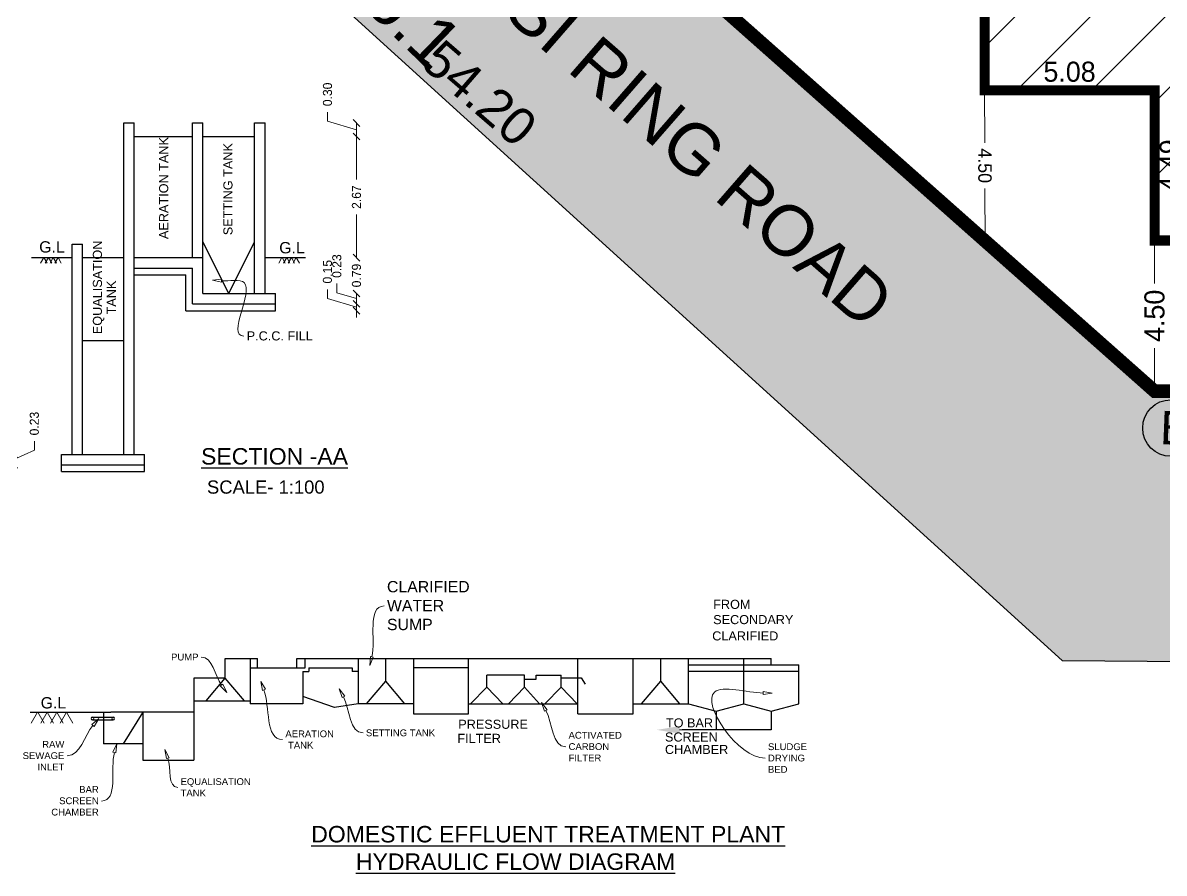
# Model space of a CAD drawing. Header units: metres. Extents: x -1560950 to -1560825, y 42726 to 42863.
# Drawn here: x -1560873.78 to -1560856.72, y 42823.63 to 42836.34 of the extents above; entities that cross this region are included whole.
import ezdxf
from ezdxf import colors
from ezdxf.entities.mleader import LeaderData, LeaderLine
from ezdxf.math import Vec2, Vec3

# ---------------------------------------------------------------- set-up
doc = ezdxf.new("R2010")
doc.units = ezdxf.units.M
doc.header["$LTSCALE"] = 750
doc.header["$MEASUREMENT"] = 0
doc.header["$PDMODE"] = 35
doc.header["$PDSIZE"] = 50
doc.layers.get('0').update_dxf_attribs({"lineweight": 5})
doc.layers.get('Defpoints').update_dxf_attribs({"lineweight": 0})
doc.layers.add('TEXT', color=2, linetype='Continuous', lineweight=20)
doc.layers.add('wall', color=7, linetype='Continuous', lineweight=30)
doc.layers.add('WALLS', color=7, linetype='Continuous')
doc.styles.get("Standard").update_dxf_attribs({"font": 'arial.ttf'})
doc.styles.add('sunahari', font='framd.ttf', dxfattribs={"height": 0.3})
doc.dimstyles.new('Civil Mt', dxfattribs={"dimtxt": 0.3, "dimasz": 0.15, "dimexe": 0, "dimexo": 0, "dimgap": 0.1, "dimtad": 0, "dimzin": 0, "dimdsep": 46, "dimtxsty": 'Standard', "dimblk": 'ARCHTICK', "dimcen": 0, "dimse1": 1, "dimse2": 1, "dimclrd": 253, "dimadec": 0, "dimazin": 3, "dimtfac": 1, "dimtofl": 0, "dimtmove": 1, "dimatfit": 3, "dimfxl": 0, "dimfrac": 2, "dimtolj": 1, "dimtzin": 0, "dimarcsym": 0})
doc.dimstyles.new('CIVIL Mt.', dxfattribs={"dimscale": 0, "dimtxt": 0.2, "dimasz": 0.15, "dimexe": 0.18, "dimexo": 0.0625, "dimgap": 0.1, "dimtad": 0, "dimzin": 0, "dimdsep": 46, "dimtxsty": 'sunahari', "dimblk": 'OBLIQUE', "dimcen": 0.09, "dimse1": 1, "dimse2": 1, "dimclrd": 253, "dimclrt": 4, "dimadec": 0, "dimazin": 0, "dimtfac": 1, "dimtofl": 0, "dimtmove": 1, "dimatfit": 3, "dimfxl": 0, "dimfrac": 2, "dimtolj": 1, "dimtzin": 0, "dimarcsym": 0})
doc.dimstyles.new('CIVIL Mt.1SITE', dxfattribs={"dimscale": 0, "dimtxt": 0.6, "dimasz": 0.15, "dimexe": 0.18, "dimexo": 0.0625, "dimgap": 0.1, "dimtad": 0, "dimzin": 0, "dimdsep": 46, "dimtxsty": 'sunahari', "dimblk": 'OBLIQUE', "dimcen": 0.09, "dimse1": 1, "dimse2": 1, "dimsd1": 1, "dimsd2": 1, "dimclrd": 253, "dimclrt": 7, "dimadec": 0, "dimazin": 0, "dimtfac": 1, "dimtofl": 0, "dimtmove": 1, "dimatfit": 3, "dimfxl": 0, "dimfrac": 2, "dimtolj": 1, "dimtzin": 0, "dimarcsym": 0})

# ---------------------------------------------------------------- blocks, each defined once
blk = doc.blocks.new('_ClosedBlank')
at = {"color": 0, "linetype": 'ByBlock', "lineweight": -2}
for p, q in [((-1, 0.1666666666666666), (0, 0)), ((-1, 0.1666666666666666), (-1, -0.1666666666666666)), ((0, 0), (-1, -0.1666666666666666))]:
    blk.add_line(p, q, dxfattribs=at)
blk = doc.blocks.new('_Oblique')
at = {"color": 0, "linetype": 'ByBlock', "lineweight": -2}
blk.add_line((-0.5, -0.5), (0.5, 0.5), dxfattribs=at)
blk = doc.blocks.new('*D215')
at = {"layer": 'Defpoints', "color": 0, "ltscale": 0.5}
for p in [(13.6327780466751, 13.97292008140908), (13.63277804644227, 13.97292008140908), (13.63277804644227, 13.74532426178307)]:
    blk.add_point(p, dxfattribs=at)
at = {"layer": 'wall', "color": 253, "lineweight": -2, "ltscale": 0.5}
for p, q in [((14.08289432768712, 14.06451210666296), (14.08289432768712, 14.26451210666296)), ((13.63277804644227, 13.85912217159608), (14.08289432768712, 14.06451210666296)), ((13.63277804644227, 13.74532426178307), (13.63277804644227, 13.97292008140908))]:
    blk.add_line(p, q, dxfattribs=at)
at = {"layer": 'wall', "color": 253, "lineweight": -2, "ltscale": 0.5, "xscale": 0.15, "yscale": 0.15, "zscale": 0.15}
for p, rotation in [((13.63277804644227, 13.97292008140908), 90), ((13.63277804644227, 13.74532426178307), 270)]:
    blk.add_blockref('_Oblique', p, dxfattribs=dict(at, rotation=rotation))
at = {"layer": 'wall', "color": 4, "ltscale": 0.5, "insert": (14.08289432768711, 14.65213115428201), "char_height": 0.2, "attachment_point": 5, "rotation": 90, "style": 'sunahari'}
blk.add_mtext('\\A1;0.23', dxfattribs=at)
blk = doc.blocks.new('*D219')
at = {"layer": 'Defpoints', "color": 0, "ltscale": 0.5}
for p in [(21.1913648361448, 17.29532426159635), (21.1913648361448, 17.29532426159635), (21.1913648361448, 17.14292008133457)]:
    blk.add_point(p, dxfattribs=at)
at = {"layer": 'wall', "color": 253, "lineweight": -2, "ltscale": 0.5}
for p, q in [((20.55059560537557, 17.41135294069623), (20.55059560537557, 17.61135294069623)), ((21.1913648361448, 17.21912217146546), (20.55059560537557, 17.41135294069623)), ((21.1913648361448, 17.29532426159635), (21.1913648361448, 17.44532426159635)), ((21.1913648361448, 17.14292008133457), (21.1913648361448, 17.29532426159635)), ((21.1913648361448, 17.14292008133457), (21.1913648361448, 16.99292008133457))]:
    blk.add_line(p, q, dxfattribs=at)
at = {"layer": 'wall', "color": 253, "lineweight": -2, "ltscale": 0.5, "xscale": 0.15, "yscale": 0.15, "zscale": 0.15}
for p, rotation in [((21.1913648361448, 17.29532426159635), 270), ((21.1913648361448, 17.14292008133457), 90)]:
    blk.add_blockref('_Oblique', p, dxfattribs=dict(at, rotation=rotation))
at = {"layer": 'wall', "color": 4, "ltscale": 0.5, "insert": (20.55059560537557, 18.00204891139221), "char_height": 0.2, "attachment_point": 5, "rotation": 90, "style": 'sunahari'}
blk.add_mtext('\\A1;0.15', dxfattribs=at)
blk = doc.blocks.new('*D220')
at = {"layer": 'Defpoints', "color": 0, "ltscale": 0.5}
for p in [(21.1913648361448, 17.52292008122281), (21.19136483591197, 17.52292008122281), (21.1913648361448, 17.29532426159635)]:
    blk.add_point(p, dxfattribs=at)
at = {"layer": 'wall', "color": 253, "lineweight": -2, "ltscale": 0.5}
for p, q in [((20.75828791283505, 17.53904524833266), (20.75828791283505, 17.73904524833266)), ((21.19136483591197, 17.40912217140958), (20.75828791283505, 17.53904524833266)), ((21.19136483591197, 17.29532426159635), (21.19136483591197, 17.52292008122281))]:
    blk.add_line(p, q, dxfattribs=at)
at = {"layer": 'wall', "color": 253, "lineweight": -2, "ltscale": 0.5, "xscale": 0.15, "yscale": 0.15, "zscale": 0.15}
for p, rotation in [((21.19136483591197, 17.52292008122281), 90), ((21.19136483591197, 17.29532426159635), 270)]:
    blk.add_blockref('_Oblique', p, dxfattribs=dict(at, rotation=rotation))
at = {"layer": 'wall', "color": 4, "ltscale": 0.5, "insert": (20.75828791283504, 18.12666429595171), "char_height": 0.2, "attachment_point": 5, "rotation": 90, "style": 'sunahari'}
blk.add_mtext('\\A1;0.23', dxfattribs=at)
blk = doc.blocks.new('*D221')
at = {"layer": 'Defpoints', "color": 0, "ltscale": 0.5}
for p in [(21.19136483591197, 18.31292008126007), (21.19136483591197, 18.31292008126007), (21.19136483591197, 17.52292008122281)]:
    blk.add_point(p, dxfattribs=at)
at = {"layer": 'wall', "color": 253, "lineweight": -2, "ltscale": 0.5}
for p, q in [((21.19136483591197, 18.31292008126007), (21.19136483591197, 18.46292008126006)), ((21.19136483591197, 17.52292008122281), (21.19136483591197, 17.37292008122281))]:
    blk.add_line(p, q, dxfattribs=at)
at = {"layer": 'wall', "color": 253, "lineweight": -2, "ltscale": 0.5, "xscale": 0.15, "yscale": 0.15, "zscale": 0.15}
for p, rotation in [((21.19136483591197, 18.31292008126007), 270), ((21.19136483591197, 17.52292008122281), 90)]:
    blk.add_blockref('_Oblique', p, dxfattribs=dict(at, rotation=rotation))
at = {"layer": 'wall', "color": 4, "ltscale": 0.5, "insert": (21.19136483591196, 17.91792008124144), "char_height": 0.2, "attachment_point": 5, "rotation": 90, "style": 'sunahari'}
blk.add_mtext('\\A1;0.79', dxfattribs=at)
blk = doc.blocks.new('*D222')
at = {"layer": 'Defpoints', "color": 0, "ltscale": 0.5}
for p in [(21.1913648361448, 20.98292008118556), (21.1913648361448, 20.98292008118556), (21.19136483591197, 18.31292008126007)]:
    blk.add_point(p, dxfattribs=at)
at = {"layer": 'wall', "color": 253, "lineweight": -2, "ltscale": 0.5}
for p, q in [((21.1913648361448, 20.98292008118556), (21.1913648361448, 20.03385414715688)), ((21.1913648361448, 18.31292008126007), (21.1913648361448, 19.26198601528875))]:
    blk.add_line(p, q, dxfattribs=at)
at = {"layer": 'wall', "color": 253, "lineweight": -2, "ltscale": 0.5, "xscale": 0.15, "yscale": 0.15, "zscale": 0.15}
for p, rotation in [((21.1913648361448, 20.98292008118556), 90), ((21.1913648361448, 18.31292008126007), 270)]:
    blk.add_blockref('_Oblique', p, dxfattribs=dict(at, rotation=rotation))
at = {"layer": 'wall', "color": 4, "ltscale": 0.5, "insert": (21.1913648361448, 19.64792008122282), "char_height": 0.2, "attachment_point": 5, "rotation": 90, "style": 'sunahari'}
blk.add_mtext('\\A1;2.67', dxfattribs=at)
blk = doc.blocks.new('*D223')
at = {"layer": 'Defpoints', "color": 0, "ltscale": 0.5}
for p in [(21.1913648361448, 21.2829200809993), (21.1913648361448, 21.2829200809993), (21.19136483591197, 20.98292008141839)]:
    blk.add_point(p, dxfattribs=at)
at = {"layer": 'wall', "color": 253, "lineweight": -2, "ltscale": 0.5}
for p, q in [((20.55213406691403, 21.32468931197808), (20.55213406691403, 21.52468931197808)), ((21.1913648361448, 21.13292008120884), (20.55213406691403, 21.32468931197808)), ((21.1913648361448, 20.98292008141839), (21.1913648361448, 21.2829200809993))]:
    blk.add_line(p, q, dxfattribs=at)
at = {"layer": 'wall', "color": 253, "lineweight": -2, "ltscale": 0.5, "xscale": 0.15, "yscale": 0.15, "zscale": 0.15}
for p, rotation in [((21.1913648361448, 21.2829200809993), 90), ((21.1913648361448, 20.98292008141839), 270)]:
    blk.add_blockref('_Oblique', p, dxfattribs=dict(at, rotation=rotation))
at = {"layer": 'wall', "color": 4, "ltscale": 0.5, "insert": (20.55213406691403, 21.91399334128211), "char_height": 0.2, "attachment_point": 5, "rotation": 90, "style": 'sunahari'}
blk.add_mtext('\\A1;0.30', dxfattribs=at)
blk = doc.blocks.new('*D885')
at = {"layer": 'Defpoints', "color": 0, "ltscale": 0.25}
for p in [(263.0184415810521, -204.4030265729841), (285.4184415810522, -204.4030265729841), (263.0184415810521, -205.6525956001014)]:
    blk.add_point(p, dxfattribs=at)
at = {"layer": 'wall', "color": 7, "ltscale": 0.25, "insert": (274.2184415810521, -205.6525956001014), "char_height": 1.5, "attachment_point": 5}
blk.add_mtext('\\A1;22.40', dxfattribs=at)
blk = doc.blocks.new('_ArchTick')
at = {"color": 0, "linetype": 'ByBlock', "const_width": 0.15}
blk.add_lwpolyline([(-0.5, -0.5), (0.5, 0.5)], dxfattribs=at)
blk = doc.blocks.new('*D886')
at = {"layer": 'Defpoints', "color": 0, "ltscale": 0.25}
for p in [(222.4475721347521, -168.4635698106539), (221.4923884430891, -169.5418452311192), (263.018441581052, -204.4030265729841)]:
    blk.add_point(p, dxfattribs=at)
at = {"layer": 'wall', "color": 7, "ltscale": 0.25, "insert": (241.7778231662391, -187.5115736122843), "char_height": 1.5, "attachment_point": 5, "rotation": 318.4640682756408}
blk.add_mtext('\\A1;54.20', dxfattribs=at)
blk = doc.blocks.new('*D875')
at = {"layer": 'Defpoints', "color": 0, "ltscale": 0.25}
for p in [(257.9385397418093, -195.4162485322675), (257.9534655763163, -199.9162485322674), (257.9534655763163, -199.9162485322674)]:
    blk.add_point(p, dxfattribs=at)
at = {"layer": 'wall', "color": 253, "lineweight": -2, "ltscale": 0.25}
for p, q in [((257.9385397418093, -195.4162485322675), (257.9437489129733, -196.9867650904413)), ((257.9534655763163, -199.9162485322674), (257.9482564051524, -198.3457319740937))]:
    blk.add_line(p, q, dxfattribs=at)
at = {"layer": 'wall', "color": 253, "lineweight": -2, "ltscale": 0.25, "xscale": 0.15, "yscale": 0.15, "zscale": 0.15}
for p, rotation in [((257.9385397418093, -195.4162485322675), 90.19004093041514), ((257.9534655763163, -199.9162485322674), 270.1900409304151)]:
    blk.add_blockref('_Oblique', p, dxfattribs=dict(at, rotation=rotation))
at = {"layer": 'wall', "color": 1, "ltscale": 0.25, "insert": (257.9460026590628, -197.6662485322675), "char_height": 0.4, "attachment_point": 5, "rotation": 270.19004093041514, "style": 'sunahari'}
blk.add_mtext('\\A1;4.50', dxfattribs=at)
blk = doc.blocks.new('*D895')
at = {"layer": 'Defpoints', "color": 0, "ltscale": 0.25}
for p in [(257.9385397418093, -173.5139640046556), (257.9385397418093, -195.4162485322675), (258.3667404027219, -195.4162485322675)]:
    blk.add_point(p, dxfattribs=at)
at = {"layer": 'wall', "color": 7, "ltscale": 0.25, "insert": (258.5600126441932, -184.4783398278518), "char_height": 0.6, "attachment_point": 5, "rotation": 90, "style": 'sunahari'}
blk.add_mtext('\\A1;21.90', dxfattribs=at)
blk = doc.blocks.new('*D896')
at = {"layer": 'Defpoints', "color": 0, "ltscale": 0.25}
for p in [(257.9385397418093, -194.8637018501413), (257.9385397418093, -195.4162485322674), (263.0184415810521, -195.4162485322674)]:
    blk.add_point(p, dxfattribs=at)
at = {"layer": 'wall', "color": 7, "ltscale": 0.25, "insert": (260.4784906614307, -194.8637018501413), "char_height": 0.6, "attachment_point": 5, "style": 'sunahari'}
blk.add_mtext('\\A1;5.08', dxfattribs=at)
blk = doc.blocks.new('*D897')
at = {"layer": 'Defpoints', "color": 0, "ltscale": 0.25}
for p in [(263.0184415810521, -195.4162485322674), (263.4746035323078, -195.4162485322674), (263.0184415810521, -199.9030265729841)]:
    blk.add_point(p, dxfattribs=at)
at = {"layer": 'wall', "color": 7, "ltscale": 0.25, "insert": (263.4746035323079, -197.6596375526257), "char_height": 0.6, "attachment_point": 5, "rotation": 90, "style": 'sunahari'}
blk.add_mtext('\\A1;4.49', dxfattribs=at)
blk = doc.blocks.new('*D898')
at = {"layer": 'Defpoints', "color": 0, "ltscale": 0.25}
for p in [(279.4658443493284, -199.247177060884), (263.0184415810521, -199.9030265729841), (279.4658443493284, -199.9030265729841)]:
    blk.add_point(p, dxfattribs=at)
at = {"layer": 'wall', "color": 7, "ltscale": 0.25, "insert": (271.2421429651903, -199.247177060884), "char_height": 0.6, "attachment_point": 5, "style": 'sunahari'}
blk.add_mtext('\\A1;16.45', dxfattribs=at)
blk = doc.blocks.new('*D901')
at = {"layer": 'Defpoints', "color": 0, "ltscale": 0.25}
for p in [(263.0184415810521, -199.9030265729841), (263.0184415810521, -204.4030265729841), (263.0184415810521, -204.4030265729841)]:
    blk.add_point(p, dxfattribs=at)
at = {"layer": 'wall', "color": 253, "lineweight": -2, "ltscale": 0.25}
for p, q in [((263.0184415810521, -199.9030265729841), (263.0184415810521, -201.1837958037534)), ((263.0184415810521, -204.4030265729841), (263.0184415810521, -203.1222573422149))]:
    blk.add_line(p, q, dxfattribs=at)
at = {"layer": 'wall', "color": 253, "lineweight": -2, "ltscale": 0.25, "xscale": 0.15, "yscale": 0.15, "zscale": 0.15}
for p, rotation in [((263.0184415810521, -199.9030265729841), 90), ((263.0184415810521, -204.4030265729841), 270)]:
    blk.add_blockref('_Oblique', p, dxfattribs=dict(at, rotation=rotation))
at = {"layer": 'wall', "color": 1, "ltscale": 0.25, "insert": (263.0184415810522, -202.1530265729841), "char_height": 0.6, "attachment_point": 5, "rotation": 90, "style": 'sunahari'}
blk.add_mtext('\\A1;4.50', dxfattribs=at)
blk = doc.blocks.new('A$C370409E0')
for p, q in [((14.28913982935833, 18.31292008126007), (14.21915933980258, 18.19171031780393)), ((14.29276572937729, 18.31292008126007), (14.36274621893304, 18.19171031780393)), ((14.39491299843999, 18.31292008126007), (14.32493250888424, 18.19171031780393)), ((14.39491299843999, 18.31292008126007), (14.46489348753007, 18.19171031780393)), ((14.50068616752165, 18.31292008126007), (14.4307056779659, 18.19171031780393)), ((14.50068616752165, 18.31292008126007), (14.57066665661173, 18.19171031780393)), ((14.6064593366033, 18.31292008126007), (14.53647884704756, 18.19171031780393)), ((14.6064593366033, 18.31292008126007), (14.67643982615905, 18.19171031780393)), ((19.54546731921496, 18.31292008126007), (19.47548682965922, 18.19171031780393)), ((19.54909321969958, 18.31292008126007), (19.61907370878967, 18.19171031780393)), ((19.65124048829662, 18.31292008126007), (19.58125999874087, 18.19171031780393)), ((19.65124048829662, 18.31292008126007), (19.72122097785237, 18.19171031780393)), ((19.75701365737828, 18.31292008126007), (19.68703316782253, 18.19171031780393)), ((19.75701365737828, 18.31292008126007), (19.82699414693403, 18.19171031780393)), ((19.86278682645994, 18.31292008126007), (19.79280633690419, 18.19171031780393)), ((19.86278682645994, 18.31292008126007), (19.93276731601568, 18.19171031780393)), ((14.15572680094919, 8.283929626133762), (14.0157658218377, 8.04151009922149)), ((14.16297860145277, 8.283929626133762), (14.30293958056427, 8.04151009922149)), ((14.36727313911251, 8.283929626133762), (14.22731216000102, 8.04151009922149)), ((14.36727313911251, 8.283929626133762), (14.507234118224, 8.04151009922149)), ((14.57881947727583, 8.283929626133762), (14.43885849816433, 8.04151009922149)), ((14.57881947727583, 8.283929626133762), (14.71878045638732, 8.04151009922149)), ((14.79036581543914, 8.283929626133762), (14.65040483632765, 8.04151009922149)), ((14.79036581543914, 8.283929626133762), (14.93032679455064, 8.04151009922149))]:
    blk.add_line(p, q)
at = {"layer": 'WALLS', "ltscale": 0.05}
for p, q in [((16.05387095992105, 13.97292008140908), (16.05387095992105, 21.2829200809993)), ((16.05387095992105, 21.2829200809993), (16.28387095990243, 21.2829200809993)), ((16.28387095990243, 13.97292008140908), (16.28387095990243, 21.2829200809993)), ((17.57387095993968, 18.31292008126007), (17.57387095993968, 21.2829200809993)), ((17.57387095993968, 21.2829200809993), (17.80387095992105, 21.2829200809993)), ((17.80387095992105, 17.52292008122281), (17.80387095992105, 21.2829200809993)), ((18.94387095958578, 17.52292008122281), (18.94387095958578, 21.2829200809993)), ((18.94387095958578, 21.2829200809993), (19.17387095956715, 21.2829200809993)), ((19.17387095956715, 17.52292008122281), (19.17387095956715, 21.2829200809993)), ((16.28387095990243, 20.98292008118556), (17.57387095993968, 20.98292008118556)), ((17.80387095992105, 20.98292008118556), (18.94387095958578, 20.98292008118556)), ((18.37387095975342, 17.52292008122281), (17.80387095992105, 18.66360794829057)), ((18.37387095975342, 17.52292008122281), (18.94387095958578, 18.66360794829057)), ((14.91387095979067, 13.97292008140908), (14.91387095979067, 18.6129200810738)), ((14.91387095979067, 18.6129200810738), (15.14387095977204, 18.6129200810738)), ((15.14387095977204, 13.97292008140908), (15.14387095977204, 18.6129200810738)), ((14.02336100560265, 18.31292008126007), (14.91387095979067, 18.31292008126007)), ((15.14387095977204, 18.31292008126007), (16.05387095992105, 18.31292008126007)), ((16.28387095990243, 18.31292008126007), (17.80387095992105, 18.31292008126007)), ((19.17387095956715, 18.31292008126007), (20.06438091375517, 18.31292008126007)), ((16.28387095990243, 18.08292008127869), (17.57387095993968, 18.08292008127869)), ((16.28387095990243, 17.93292008137182), (17.42387095956715, 17.93292008137182)), ((17.42387095956715, 17.14292008133457), (17.42387095956715, 17.93292008137182)), ((17.57387095993968, 17.29292008124144), (17.57387095993968, 18.08292008127869)), ((17.80387095992105, 17.52292008122281), (19.17387095956715, 17.52292008122281)), ((19.17387095956715, 17.52292008122281), (19.40387095954853, 17.52292008122281)), ((19.40387095954853, 17.14292008133457), (19.40387095954853, 17.52292008122281)), ((17.42387095956715, 17.14292008133457), (19.40387095954853, 17.14292008133457)), ((17.57387095993968, 17.29292008124144), (19.40387095954853, 17.29292008124144)), ((15.14387095977204, 16.48292008118556), (16.05387095992105, 16.48292008118556)), ((14.68387095980929, 13.97292008140908), (16.5138709598838, 13.97292008140908)), ((14.68387095980929, 13.59292008105517), (14.68387095980929, 13.97292008140908)), ((16.5138709598838, 13.59292008105517), (16.5138709598838, 13.97292008140908)), ((14.68387095980929, 13.7429200814277), (16.5138709598838, 13.7429200814277)), ((14.68387095980929, 13.59292008105517), (16.5138709598838, 13.59292008105517)), ((18.295342504789, 9.467595737569503), (19.00497940722562, 9.467595737569503)), ((18.295342504789, 9.037099335484676), (18.295342504789, 9.467595737569503)), ((18.84147070096515, 9.467595737569503), (18.84147070096515, 8.467823831506543)), ((19.00497940722562, 9.26640404216247), (19.00497940722562, 9.467595737569503)), ((19.87405548691458, 9.467595737569503), (30.3455434388452, 9.467595737569503)), ((19.87405548691458, 9.26640404216247), (19.87405548691458, 9.467595737569503)), ((20.06147070070438, 9.26640404216247), (20.06147070070438, 9.467595737569503)), ((21.22638662419922, 9.467595737569503), (21.22638662419922, 8.46912836856442)), ((21.8363866245345, 8.968362053066961), (21.8363866245345, 9.467595737569503)), ((22.44638662440411, 9.467595737569503), (22.44638662440411, 8.247595737364612)), ((23.66638662414334, 8.247595737364612), (23.66638662414334, 9.467595737569503)), ((26.07554343882657, 8.247595737364612), (26.07554343882657, 9.467595737569503)), ((27.2955434385658, 8.247595737364612), (27.2955434385658, 9.467595737569503)), ((27.90554343843542, 8.968362053066961), (27.90554343843542, 9.467595737569503)), ((28.51554343877069, 8.46912836856442), (28.51554343877069, 9.467595737569503)), ((28.51554343877069, 9.329860903930387), (30.95554343871481, 9.329860903930387)), ((29.73554343850992, 8.46912836856442), (29.73554343850992, 9.467595737569503)), ((30.3455434388452, 9.329860903930387), (30.3455434388452, 9.467595737569503)), ((30.95554343871481, 8.46912836856442), (30.95554343871481, 9.329860903930387)), ((18.84147070096515, 9.26640404216247), (20.06147070070438, 9.26640404216247)), ((20.00638662445999, 9.186457641564775), (20.00638662445999, 8.46912836856442)), ((20.00638662445999, 9.186457641564775), (20.13785471701703, 9.186457641564775)), ((20.13785471701703, 9.26640404216247), (20.13785471701703, 9.186457641564775)), ((20.13785471701703, 9.26640404216247), (21.09491853164218, 9.26640404216247)), ((21.09491853164218, 9.26640404216247), (21.09491853164218, 9.186457641564775)), ((21.22638662419922, 9.186457641564775), (21.09491853164218, 9.186457641564775)), ((22.44638662440411, 9.271321603704713), (23.66638662414334, 9.271321603704713)), ((24.06562889953784, 8.835977896724366), (24.06562889953784, 9.104504137907647)), ((24.89985564658127, 9.104504137907647), (24.06562889953784, 9.104504137907647)), ((24.89985564658127, 8.835977896724366), (24.89985564658127, 9.104504137907647)), ((25.15865388260863, 9.104504137907647), (25.70758041534282, 9.104504137907647)), ((25.15865388260863, 9.016365660496524), (25.15865388260863, 9.104504137907647)), ((25.70758041534282, 8.835977896724366), (25.70758041534282, 9.104504137907647)), ((28.51554343877069, 9.188597273689233), (30.95554343871481, 9.188597273689233)), ((18.295342504789, 9.037099335484676), (17.60492835547484, 9.037099335484676)), ((17.60492835547484, 9.037099335484676), (17.60492835547484, 7.224966550853571)), ((17.87320800712041, 8.537865650982134), (18.295342504789, 9.037099335484676)), ((18.71747700292326, 8.537865650982134), (18.295342504789, 9.037099335484676)), ((21.41425212640024, 8.46912836856442), (21.8363866245345, 8.968362053066961)), ((22.25852112220309, 8.46912836856442), (21.8363866245345, 8.968362053066961)), ((23.70873865652538, 8.46912836856442), (24.06562889953784, 8.835977896724366)), ((24.4225191425503, 8.46912836856442), (24.06562889953784, 8.835977896724366)), ((24.54296540356882, 8.46912836856442), (24.89985564658127, 8.835977896724366)), ((24.89985564658127, 9.016365660496524), (25.15865388260863, 9.016365660496524)), ((25.23024391131185, 8.46912836856442), (24.89985564658127, 8.835977896724366)), ((25.35069017233036, 8.46912836856442), (25.70758041534282, 8.835977896724366)), ((25.70758041534282, 9.046492161371283), (26.14855576567061, 9.046492161371283)), ((26.06447065835528, 8.46912836856442), (25.70758041534282, 8.835977896724366)), ((26.14855576567061, 9.046492161371283), (26.23411999577366, 8.903604646355383)), ((27.48340894076682, 8.46912836856442), (27.90554343843542, 8.968362053066961)), ((28.32767793656967, 8.46912836856442), (27.90554343843542, 8.968362053066961)), ((20.70445010559343, 8.391011034280531), (20.00638662445999, 8.634747879721694)), ((17.60492835547484, 8.537865650982134), (18.84147070096515, 8.537865650982134)), ((20.00638662445999, 8.46912836856442), (18.84147070096515, 8.46912836856442)), ((21.22638662419922, 8.46912836856442), (20.70445010559343, 8.391011034280531)), ((22.44638662440411, 8.46912836856442), (21.22638662419922, 8.46912836856442)), ((23.66638662414334, 8.46912836856442), (26.07554343882657, 8.46912836856442)), ((27.2955434385658, 8.46912836856442), (28.51554343877069, 8.46912836856442)), ((28.51554343877069, 8.46912836856442), (29.12554343864031, 8.306919495251499)), ((29.12554343864031, 8.306919495251499), (29.73554343850992, 8.46912836856442)), ((29.73554343850992, 8.46912836856442), (30.3455434388452, 8.306919495251499)), ((30.3455434388452, 8.306919495251499), (30.95554343871481, 8.46912836856442)), ((13.99048259183473, 8.283929626133762), (15.77150250021077, 8.283929626133762)), ((15.36666609700478, 8.173515421014748), (15.82209491897083, 8.173515421014748)), ((15.36666609700478, 8.118666587539487), (15.82209491897083, 8.118666587539487)), ((15.60818853303499, 8.283929626133762), (15.60818853303499, 7.590350270878992)), ((17.60492835547484, 8.283929626133762), (15.77150250021077, 8.283929626133762)), ((16.47733862399764, 8.283929626133762), (16.04276357851631, 7.590350270878992)), ((16.47733862399764, 8.283929626133762), (16.47733862399764, 7.224966550853571)), ((22.44638662440411, 8.247595737364612), (23.66638662414334, 8.247595737364612)), ((26.07554343882657, 8.247595737364612), (27.2955434385658, 8.247595737364612)), ((29.12554343864031, 8.306919495251499), (29.12554343864031, 7.896002325371377)), ((30.3455434388452, 8.306919495251499), (30.3455434388452, 7.896002325371377)), ((30.3455434388452, 7.896002325371377), (28.38015489773534, 7.896002325371377)), ((16.47733862399764, 7.590350270878992), (15.60818853303499, 7.590350270878992)), ((16.47733862399764, 7.224966550853571), (17.60492835547484, 7.224966550853571))]:
    blk.add_line(p, q, dxfattribs=at)
for centre, start, end in [((15.36666609700478, 8.146091004044287), 90, 270), ((15.36666609700478, 8.146091004044287), 270, 90), ((15.82209491897083, 8.146091004044287), 90, 270), ((15.82209491897083, 8.146091004044287), 270, 90)]:
    blk.add_arc(centre, 0.0274244168961104, start, end, dxfattribs=at)
at = {"layer": 'TEXT'}
for s, p in [('AERATION TANK', (17.03611076885377, 18.72250713910403)), ('SETTING TANK', (18.45452871518378, 18.80688595289853)), ('EQUALISATION', (15.57391595380491, 16.62471512400639)), ('TANK', (15.88161341476248, 17.06043532254994))]:
    blk.add_text(s, height=0.2, rotation=90, dxfattribs=at).set_placement(p)
for s, height, p in [('G.L', 0.25, (14.18948082355259, 18.42450734870368)), ('G.L', 0.25, (19.48622620105803, 18.40709961155704)), ('FROM', 0.2, (29.06226782295562, 10.56530827624025)), ('SECONDARY', 0.2, (29.06226782295562, 10.22840801128419)), ('CLARIFIED', 0.2, (29.04062409121252, 9.868972782653293)), ('G.L', 0.25, (14.22234885981015, 8.368210504439197)), ('PRESSURE', 0.2, (23.43754208162136, 7.919979943570218)), ('TO BAR', 0.2, (28.0196278871008, 7.949620636322073)), ('FILTER', 0.2, (23.41589834987826, 7.608673267208508)), ('SCREEN', 0.2, (27.9979841553577, 7.638313959960362)), ('CHAMBER', 0.2, (27.9979841553577, 7.36382509037154))]:
    blk.add_text(s, height=height, dxfattribs=at).set_placement(p)
at = {"layer": 'WALLS', "color": 4, "ltscale": 0.05}
for s, height, p in [('%%USECTION -AA', 0.3632299636912448, (17.76133428461676, 13.74847996287285)), ('SCALE- 1:100', 0.2905839709529958, (17.8924777920262, 13.10645355695128))]:
    blk.add_text(s, height=height, dxfattribs=at).set_placement(p)
at = {"layer": 'WALLS', "color": 4, "ltscale": 0.05, "insert": (20.19222628405987, 5.776596395440869), "char_height": 0.3632299636912448, "attachment_point": 1}
blk.add_mtext('{\\LDOMESTIC EFFLUENT TREATMENT PLANT \\P}       {\\LHYDRAULIC FLOW DIAGRAM\\H1.86659x; }', dxfattribs=at)
at = {"layer": 'wall', "ltscale": 0.5}
for p1, p2, distance, picture, middle in [((21.19136483591197, 20.98292008141839), (21.1913648361448, 21.2829200809993), 0, '*D223', (20.55213406691403, 21.62468931197808)), ((21.19136483591197, 18.31292008126007), (21.1913648361448, 20.98292008118556), 0, '*D222', (21.1913648361448, 19.64792008122282)), ((21.1913648361448, 17.29532426159635), (21.1913648361448, 17.52292008122281), 2.3283064365386963e-10, '*D220', (20.75828791283504, 17.83904524833267)), ((21.19136483591197, 17.52292008122281), (21.19136483591197, 18.31292008126007), 0, '*D221', (21.19136483591196, 17.91792008124144)), ((21.1913648361448, 17.14292008133457), (21.1913648361448, 17.29532426159635), 0, '*D219', (20.55059560537557, 17.71135294069624))]:
    dim = blk.add_aligned_dim(p1=p1, p2=p2, distance=distance, dimstyle='CIVIL Mt.', override={"dimscale": 1}, dxfattribs=at)
    dim.commit()
    dim.dimension.update_dxf_attribs({"geometry": picture, "text_midpoint": middle})
dim = blk.add_linear_dim(base=(13.63277804644227, 13.97292008140908), p1=(13.63277804644227, 13.74532426178307), p2=(13.6327780466751, 13.97292008140908), angle=89.99999994138685, dimstyle='CIVIL Mt.', override={"dimscale": 1}, dxfattribs=at)
dim.commit()
dim.dimension.update_dxf_attribs({"geometry": '*D215', "text_midpoint": (14.08289432768711, 14.36451210666296), "dimtype": 129})
ml = blk.add_multileader_mtext('Standard', dxfattribs=at)
ml.set_content('CLARIFIED\\PWATER\\PSUMP', color=4)
ml.set_leader_properties(color=253)
ml.set_arrow_properties(name='CLOSEDBLANK')
ml.build(insert=Vec2(0, 0))
ml.multileader.update_dxf_attribs({"leader_type": 2, "text_left_attachment_type": 2, "text_right_attachment_type": 2, "dogleg_length": 0.36, "arrow_head_size": 0.2})
ctx = ml.context
ctx.base_point, ctx.char_height, ctx.arrow_head_size, ctx.landing_gap_size, ctx.plane_origin = Vec3(21.80190092339704, 10.62915536503002), 0.25, 0.2, 0.0625, Vec3(21.48265583308967, 9.315016236303713)
ctx.left_attachment, ctx.right_attachment = 2, 2
notes = []
notes.append((ctx, [(0, (1, 1, 0), (21.44190092339704, 10.62915536503002), (1, 0), 0.36, [(0, [(21.48265583308967, 9.315016236303713)], 0, [])])]))
ctx.mtext.insert, ctx.mtext.flow_direction = Vec3(21.86440092339763, 11.17966943429397), 5
ml = blk.add_multileader_mtext('Standard', dxfattribs=at)
ml.set_content('PUMP', color=4)
ml.set_leader_properties(color=253)
ml.set_arrow_properties(name='CLOSEDBLANK')
ml.build(insert=Vec2(0, 0))
ml.multileader.update_dxf_attribs({"leader_type": 2, "text_left_attachment_type": 2, "text_right_attachment_type": 2, "dogleg_length": 0.36, "arrow_head_size": 0.2})
ctx = ml.context
ctx.base_point, ctx.char_height, ctx.arrow_head_size, ctx.landing_gap_size, ctx.plane_origin = Vec3(17.18893184624971, 9.500828323485315), 0.15, 0.2, 0.0625, Vec3(18.32949426611594, 8.722485974573068)
ctx.left_attachment, ctx.right_attachment, ctx.text_align_type = 2, 2, 2
notes.append((ctx, [(0, (1, 1, 0), (18.1273409371588, 9.500828323485315), (-1, 0), 0.36, [(0, [(18.32949426611594, 8.722485974573068)], 0, [])])]))
ctx.mtext.insert, ctx.mtext.alignment, ctx.mtext.flow_direction = Vec3(17.70484093715822, 9.577532868939821), 3, 5
at = {"layer": 'WALLS', "color": 0, "ltscale": 0.05}
ml = blk.add_multileader_mtext('Standard', dxfattribs=at)
ml.set_content('P.C.C. FILL', color=4)
ml.set_leader_properties(color=253)
ml.set_arrow_properties(name='CLOSEDBLANK')
ml.build(insert=Vec2(0, 0))
ml.multileader.update_dxf_attribs({"leader_type": 2, "text_left_attachment_type": 2, "text_right_attachment_type": 2, "dogleg_length": 0.36, "arrow_head_size": 0.2})
ctx = ml.context
ctx.base_point, ctx.char_height, ctx.arrow_head_size, ctx.landing_gap_size, ctx.plane_origin = Vec3(18.70573942540796, 16.582044429586), 0.2, 0.2, 0.0625, Vec3(18.01415481769132, 17.81755065575094)
ctx.left_attachment, ctx.right_attachment = 2, 2
notes.append((ctx, [(0, (1, 1, 0), (18.34573942540797, 16.582044429586), (1, 0), 0.36, [(1, [(18.01415481769132, 17.81755065575094), (18.71479826957571, 17.7610152650796)], 0, [])])]))
ctx.mtext.insert, ctx.mtext.flow_direction = Vec3(18.76823942540855, 16.68684962439106), 5
ml = blk.add_multileader_mtext('Standard', dxfattribs=at)
ml.set_content('AERATION\\P TANK', color=4)
ml.set_leader_properties(color=253)
ml.set_arrow_properties(name='CLOSEDBLANK')
ml.build(insert=Vec2(0, 0))
ml.multileader.update_dxf_attribs({"leader_type": 2, "text_left_attachment_type": 2, "text_right_attachment_type": 2, "dogleg_length": 0.36, "arrow_head_size": 0.2})
ctx = ml.context
ctx.base_point, ctx.char_height, ctx.arrow_head_size, ctx.landing_gap_size, ctx.plane_origin = Vec3(19.55995282385207, 7.681916152269117), 0.15, 0.2, 0.0625, Vec3(19.13014675099111, 8.306962208033077)
ctx.left_attachment, ctx.right_attachment = 2, 2
notes.append((ctx, [(0, (1, 1, 0), (19.19995282385207, 7.681916152269117), (1, 0), 0.36, [(0, [(19.07895735306374, 8.966512229435615)], 0, [])])]))
ctx.mtext.insert, ctx.mtext.flow_direction = Vec3(19.62245282385264, 7.883718100321097), 5
ml = blk.add_multileader_mtext('Standard', dxfattribs=at)
ml.set_content('SLUDGE\\PDRYING\\PBED', color=4)
ml.set_leader_properties(color=253)
ml.set_arrow_properties(name='CLOSEDBLANK')
ml.build(insert=Vec2(0, 0))
ml.multileader.update_dxf_attribs({"leader_type": 2, "text_left_attachment_type": 2, "text_right_attachment_type": 2, "dogleg_length": 0.36, "arrow_head_size": 0.2})
ctx = ml.context
ctx.base_point, ctx.char_height, ctx.arrow_head_size, ctx.landing_gap_size, ctx.plane_origin = Vec3(30.20955538604118, 7.270985808831178), 0.15, 0.2, 0.0625, Vec3(29.02351976353384, 8.615227727361493)
ctx.left_attachment, ctx.right_attachment = 2, 2
notes.append((ctx, [(0, (1, 1, 0), (29.84955538604117, 7.270985808831178), (1, 0), 0.36, [(2, [(30.36667834575928, 8.704590106524996), (29.09372591720603, 8.731087615389846)], 0, [])])]))
ctx.mtext.insert, ctx.mtext.flow_direction = Vec3(30.27205538604176, 7.599589704934862), 5
ml = blk.add_multileader_mtext('Standard', dxfattribs=at)
ml.set_content('SETTING TANK', color=4)
ml.set_leader_properties(color=253)
ml.set_arrow_properties(name='CLOSEDBLANK')
ml.build(insert=Vec2(0, 0))
ml.multileader.update_dxf_attribs({"leader_type": 2, "text_left_attachment_type": 2, "text_right_attachment_type": 2, "dogleg_length": 0.36, "arrow_head_size": 0.2})
ctx = ml.context
ctx.base_point, ctx.char_height, ctx.arrow_head_size, ctx.landing_gap_size, ctx.plane_origin = Vec3(21.33736806310422, 7.827245482851289), 0.15, 0.2, 0.0625, Vec3(20.80554626909725, 8.800169794030957)
ctx.left_attachment, ctx.right_attachment = 2, 2
notes.append((ctx, [(0, (1, 1, 0), (20.97736806310422, 7.827245482851289), (1, 0), 0.36, [(0, [(20.80554626909725, 8.800169794030957)], 0, [])])]))
ctx.mtext.insert, ctx.mtext.flow_direction = Vec3(21.3998680631048, 7.905849378954973), 5
ml = blk.add_multileader_mtext('Standard', dxfattribs=at)
ml.set_content('ACTIVATED\\PCARBON\\PFILTER', color=4)
ml.set_leader_properties(color=253)
ml.set_arrow_properties(name='CLOSEDBLANK')
ml.build(insert=Vec2(0, 0))
ml.multileader.update_dxf_attribs({"leader_type": 2, "text_left_attachment_type": 2, "text_right_attachment_type": 2, "dogleg_length": 0.36, "arrow_head_size": 0.2})
ctx = ml.context
ctx.base_point, ctx.char_height, ctx.arrow_head_size, ctx.landing_gap_size, ctx.plane_origin = Vec3(25.80894847394608, 7.523629272498658), 0.15, 0.2, 0.0625, Vec3(25.2771266799391, 8.496553584143989)
ctx.left_attachment, ctx.right_attachment = 2, 2
notes.append((ctx, [(0, (1, 1, 0), (25.44894847394608, 7.523629272498658), (1, 0), 0.36, [(0, [(25.2771266799391, 8.496553584143989)], 0, [])])]))
ctx.mtext.insert, ctx.mtext.flow_direction = Vec3(25.87144847394666, 7.852233168602346), 5
ml = blk.add_multileader_mtext('Standard', dxfattribs=at)
ml.set_content('RAW\\PSEWAGE\\PINLET', color=4)
ml.set_leader_properties(color=253)
ml.set_arrow_properties(name='CLOSEDBLANK')
ml.build(insert=Vec2(0, 0))
ml.multileader.update_dxf_attribs({"leader_type": 2, "text_left_attachment_type": 2, "text_right_attachment_type": 2, "dogleg_length": 0.36, "arrow_head_size": 0.2})
ctx = ml.context
ctx.base_point, ctx.char_height, ctx.arrow_head_size, ctx.landing_gap_size, ctx.plane_origin = Vec3(14.01318188672875, 7.325696859205129), 0.15, 0.2, 0.0625, Vec3(15.40582626433752, 7.91361147738295)
ctx.left_attachment, ctx.right_attachment, ctx.text_align_type = 2, 2, 2
notes.append((ctx, [(0, (1, 1, 0), (15.16704552309238, 7.325696859205129), (-1, 0), 0.36, [(1, [(15.50436232406355, 8.145734931018673)], 0, [])])]))
ctx.mtext.insert, ctx.mtext.alignment, ctx.mtext.flow_direction = Vec3(14.7445455230918, 7.652498807257108), 3, 5
at = {"layer": 'WALLS', "ltscale": 0.05}
ml = blk.add_multileader_mtext('Standard', dxfattribs=at)
ml.set_content('', color=4)
ml.set_leader_properties(color=252)
ml.build(insert=Vec2(0, 0))
ml.multileader.update_dxf_attribs({"leader_type": 2, "text_left_attachment_type": 4, "text_right_attachment_type": 6, "dogleg_length": 0.1, "arrow_head_size": 0.5})
ctx = ml.context
ctx.base_point, ctx.char_height, ctx.arrow_head_size, ctx.landing_gap_size, ctx.plane_origin = Vec3(28.38884081477008, 7.896002325371377), 0.25, 0.5, 0.09, Vec3(27.82069808086089, 7.896002325371377)
ctx.left_attachment, ctx.right_attachment = 4, 6
notes.append((ctx, [(0, (1, 1, 0), (28.28884081477009, 7.896002325371377), (1, 0), 0.1, [(0, [(27.82069808086089, 7.896002325371377)], 0, [])])]))
ctx.mtext.insert, ctx.mtext.flow_direction = Vec3(28.47884081477059, 8.146002325371377), 5
at = {"layer": 'WALLS', "color": 0, "ltscale": 0.05}
ml = blk.add_multileader_mtext('Standard', dxfattribs=at)
ml.set_content('BAR\\PSCREEN\\PCHAMBER', color=4)
ml.set_leader_properties(color=253)
ml.set_arrow_properties(name='CLOSEDBLANK')
ml.build(insert=Vec2(0, 0))
ml.multileader.update_dxf_attribs({"leader_type": 2, "text_left_attachment_type": 2, "text_right_attachment_type": 2, "dogleg_length": 0.36, "arrow_head_size": 0.2})
ctx = ml.context
ctx.base_point, ctx.char_height, ctx.arrow_head_size, ctx.landing_gap_size, ctx.plane_origin = Vec3(14.6510330088586, 6.326810772936517), 0.15, 0.2, 0.0625, Vec3(15.90083752693317, 7.590350270878992)
ctx.left_attachment, ctx.right_attachment, ctx.text_align_type = 2, 2, 2
notes.append((ctx, [(0, (1, 1, 0), (15.92655248937808, 6.326810772936517), (-1, 0), 0.36, [(0, [(15.90083752693317, 7.590350270878992)], 0, [])])]))
ctx.mtext.insert, ctx.mtext.alignment, ctx.mtext.flow_direction = Vec3(15.5040524893775, 6.657216617092367), 3, 5
ml = blk.add_multileader_mtext('Standard', dxfattribs=at)
ml.set_content('EQUALISATION\\PTANK', color=4)
ml.set_leader_properties(color=253)
ml.set_arrow_properties(name='CLOSEDBLANK')
ml.build(insert=Vec2(0, 0))
ml.multileader.update_dxf_attribs({"leader_type": 2, "text_left_attachment_type": 2, "text_right_attachment_type": 2, "dogleg_length": 0.36, "arrow_head_size": 0.2})
ctx = ml.context
ctx.base_point, ctx.char_height, ctx.arrow_head_size, ctx.landing_gap_size, ctx.plane_origin = Vec3(17.24715790249262, 6.62761312319541), 0.15, 0.2, 0.0625, Vec3(16.9644314951438, 7.461396004933852)
ctx.left_attachment, ctx.right_attachment = 2, 2
notes.append((ctx, [(0, (1, 1, 0), (16.88715790249261, 6.62761312319541), (1, 0), 0.36, [(0, [(16.9644314951438, 7.461396004933852)], 0, [])])]))
ctx.mtext.insert, ctx.mtext.flow_direction = Vec3(17.3096579024932, 6.829415071247388), 5
for ctx, leaders in notes:
    for number, flags, end, landing, length, lines in leaders:
        leader = LeaderData()
        leader.index, (leader.has_last_leader_line, leader.has_dogleg_vector, leader.attachment_direction) = number, flags
        leader.last_leader_point, leader.dogleg_vector, leader.dogleg_length = Vec3(end), Vec3(landing), length
        for number, points, colour, breaks in lines:
            line = LeaderLine()
            line.index, line.vertices, line.color, line.breaks = number, Vec3.list(points), colors.encode_raw_color(colour), breaks
            leader.lines.append(line)
        ctx.leaders.append(leader)
blk = doc.blocks.new('A$C708C468C')
at = {"ltscale": 0.25}
h = blk.add_hatch(color=51, dxfattribs=at)
h.dxf.hatch_style = 1
h.paths.add_polyline_path([(16.49672584760992, 45.65669542241766), (16.27234037529706, 53.02166276837033), (14.10441796427943, 53.02166276837033), (13.94059831578488, 52.18832076943271), (13.80654741804756, 53.98893694620437), (13.62781843435368, 52.99190498368353), (11.20259128334146, 52.9556911667305), (11.34132486008093, 46.54994808271223), (11.42808025202976, 45.1346722249159), (1.375919616002647, 44.93644571674576), (1.452441990037186, 41.05595968522538), (2.711237620864267, 40.69316560062907), (-5.107394827e-07, 40.35455840732538), (1.476658186980785, 40.13688567048666), (1.559427695541671, 36.42956443022195), (11.95401300171943, 36.55491819756843), (12.06806477433173, 34.69434542286325), (11.81603979823404, 29.53892340483435), (14.08216462161727, 29.53892340483435), (14.39508949440278, 30.89675969785458), (14.34877436363968, 28.6874984073547), (14.61315105471658, 29.64532715693167), (17.11588978629712, 29.73505969895203), (17.4190751520473, 35.18774349759406), (54.30367906126775, 1.665825603523444), (85.08490992149382, 1.443228280487744), (85.08490992149382, 5.401848821558814), (83.9818187952442, 5.776173226562605), (86.10475171291546, 5.984123354569419), (85.00713510818242, 6.305558812094205), (85.00713510818242, 9.717238660087787), (79.46759529391056, 9.717238660087787), (57.06759529390911, 9.717238660087787)])
h = blk.add_hatch(dxfattribs=at)
h.set_pattern_fill('ANSI31', color=0, scale=0.5)
h.set_pattern_definition([(45, (-205.9508462871418, 214.1202652330717), (-1.122532015133643, 1.122532015133644), [])])
h.paths.add_polyline_path([(80.29549508904437, 36.75952011485046), (73.5149980621872, 36.75952011485046), (69.37767422287322, 36.7595201148505), (69.37767422287322, 40.60630122841604), (51.98769345466752, 40.60630122841604), (51.98769345466752, 36.75952011485046), (51.98769345466752, 18.70401670080423), (57.06759529391035, 18.70401670080423), (57.06759529391035, 14.21723866008756), (73.51499806218662, 14.21723866008756), (73.5149980621872, 18.70401670080423), (73.5149980621872, 25.6903518646231), (80.29549508904437, 25.6903518646231)])
h.paths.add_polyline_path([(75.76543728616734, 25.68627886030021), (77.86587684660685, 25.68627886030021), (77.86587684660685, 27.00693820095955), (75.76543728616734, 27.00693820095955)], flags=25)
h.paths.add_polyline_path([(80.19084151901102, 29.920515952307), (80.19084151901102, 32.54886760065867), (78.87018217835174, 32.54886760065867), (78.87018217835174, 29.920515952307)], flags=24)
h.paths.add_polyline_path([(73.57068079284767, 35.37333697684602), (76.19903244119928, 35.37333697684602), (76.19903244119928, 36.69399631750537), (73.57068079284767, 36.69399631750537)], flags=24)
h.paths.add_polyline_path([(69.46033006494599, 37.66135940144741), (69.46033006494599, 39.761798961887), (68.1396707242867, 39.761798961887), (68.1396707242867, 37.66135940144741)], flags=25)
h.paths.add_polyline_path([(59.36443761126247, 39.30676861893238), (61.99278925961408, 39.30676861893238), (61.99278925961408, 40.62742795959173), (59.36443761126247, 40.62742795959173)], flags=9)
h.paths.add_polyline_path([(53.25015536804046, 28.32467265796706), (53.25015536804046, 30.95302430631873), (51.92949602738116, 30.95302430631873), (51.92949602738116, 28.32467265796706)], flags=9)
h.paths.add_polyline_path([(53.47236964901418, 18.61557437194136), (55.57280920945368, 18.61557437194136), (55.57280920945368, 19.93623371260071), (53.47236964901418, 19.93623371260071)], flags=25)
h.paths.add_polyline_path([(58.16474625615512, 15.41348482330306), (58.16474625615512, 17.51392438374265), (56.84408691549584, 17.51392438374265), (56.84408691549584, 15.41348482330306)], flags=24)
h.paths.add_polyline_path([(63.95799997475183, 14.23209916119862), (66.58635162310344, 14.23209916119862), (66.58635162310344, 15.55275850185796), (63.95799997475183, 15.55275850185796)], flags=24)
h.paths.add_polyline_path([(73.7534935423995, 18.63236669092677), (73.7534935423995, 21.26071833927844), (72.4328342017402, 21.26071833927844), (72.4328342017402, 18.63236669092677)], flags=25)
h.paths.add_polyline_path([(60.44346078068401, 29.51534213558466), (68.31192231914561, 29.51534213558466), (68.31192231914561, 30.59764982789236), (60.44346078068401, 30.59764982789236)], flags=24)
h.paths.add_polyline_path([(59.80079755340984, 30.57003876401154), (69.9513103739227, 30.57003876401154), (69.9513103739227, 31.65234645631924), (59.80079755340984, 31.65234645631924)], flags=24)
h.paths.add_polyline_path([(61.0213821477496, 27.05509712734062), (67.96881804518553, 27.05509712734062), (67.96881804518553, 29.77330225554577), (61.0213821477496, 29.77330225554577)], flags=24)
at = {"color": 3, "ltscale": 0.2, "const_width": 0.4}
blk.add_lwpolyline([(57.06759529391035, 9.71723866008756), (79.46759529391034, 9.71723866008756), (75.0149980621872, 22.77918253885429), (86.32731882912134, 24.1903518646231), (81.79549508904437, 38.25952011485046), (69.37767422287322, 42.10630122841604), (16.49672584761043, 45.65669542241771)], close=True, dxfattribs=at)
at = {"layer": 'wall', "color": 0, "ltscale": 0.25}
for p, q in [((17.4190751520473, 35.18774349759406), (54.30367906126798, 1.665825603523387)), ((54.30367906126804, 1.665825603523387), (85.08490992149382, 1.443228280487744))]:
    blk.add_line(p, q, dxfattribs=at)
at = {"layer": 'wall', "color": 240, "ltscale": 0.25, "const_width": 0.3}
blk.add_lwpolyline([(80.29549508904437, 36.75952011485046), (73.5149980621872, 36.75952011485046), (69.37767422287322, 36.7595201148505), (69.37767422287322, 40.60630122841604), (51.98769345466752, 40.60630122841604), (51.98769345466752, 36.75952011485046), (51.98769345466752, 18.70401670080423), (57.06759529391035, 18.70401670080423), (57.06759529391035, 14.21723866008756), (73.51499806218662, 14.21723866008756), (73.5149980621872, 18.70401670080423), (73.5149980621872, 25.6903518646231), (80.29549508904437, 25.6903518646231)], close=True, dxfattribs=at)
at = {"layer": 'wall', "color": 240, "ltscale": 0.25}
blk.add_circle((57.55697340279585, 8.615461949817472), 0.8442465009528092, dxfattribs=at)
at = {"color": 0, "lineweight": -2}
for s, height, rotation, p in [('27.20Mt WIDE ESI RING ROAD', 1.499999999999999, 318.9045076123371, (25.78237597448111, 31.24416801950679)), ('TS.No.1', 1.499999999999999, 315.9056451989575, (29.93167831907129, 24.56741869671044)), ('54.20', 1.099999999999999, 319.1688198499948, (35.08062888166518, 19.46446425528415))]:
    blk.add_text(s, height=height, rotation=rotation, dxfattribs=at).set_placement(p)
at = {"color": 1, "lineweight": -2}
blk.add_text('B', height=1, rotation=357.8151620571867, dxfattribs=at).set_placement((57.2169304053483, 8.134458024083072))
at = {"layer": 'wall', "color": 0, "ltscale": 0.25}
for p1, p2, distance, picture, middle in [((57.06759529391035, 9.71723866008756), (16.49672584761043, 45.65669542241771), 1.4405046918350382, '*D886', (35.82697687909732, 26.60869162078731)), ((79.46759529391034, 9.71723866008756), (57.06759529391035, 9.71723866008756), 1.2495690271173334, '*D885', (68.26759529391035, 8.467669632970226))]:
    dim = blk.add_aligned_dim(p1=p1, p2=p2, distance=distance, dimstyle='Civil Mt', dxfattribs=at)
    dim.commit()
    dim.dimension.update_dxf_attribs({"geometry": picture, "text_midpoint": middle, "insert": (-205.9508462871418, 214.1202652330717)})
dim = blk.add_linear_dim(base=(52.41589411558016, 18.7040167008042), p1=(51.98769345466752, 40.60630122841604), p2=(51.98769345466757, 18.7040167008042), angle=270.0000000000001, dimstyle='CIVIL Mt.1SITE', override={"dimscale": 1}, dxfattribs=at)
dim.commit()
dim.dimension.update_dxf_attribs({"geometry": '*D895', "text_midpoint": (52.60916635705143, 29.64192540521981), "dimtype": 129, "insert": (-205.9508462871418, 214.1202652330717)})
at = {"layer": 'wall', "color": 240, "ltscale": 0.25}
for base, p1, p2, picture, middle in [((51.98769345466752, 19.25656338293038), (57.06759529391035, 18.70401670080423), (51.98769345466752, 18.70401670080423), '*D896', (54.5276443742889, 19.25656338293038)), ((73.51499806218662, 14.87308817218763), (57.06759529391035, 14.21723866008756), (73.51499806218662, 14.21723866008756), '*D898', (65.29129667804852, 14.87308817218763))]:
    dim = blk.add_linear_dim(base=base, p1=p1, p2=p2, dimstyle='CIVIL Mt.1SITE', override={"dimscale": 1}, dxfattribs=at)
    dim.commit()
    dim.dimension.update_dxf_attribs({"geometry": picture, "text_midpoint": middle, "insert": (-205.9508462871418, 214.1202652330717)})
at = {"layer": 'wall', "color": 0, "ltscale": 0.25}
dim = blk.add_aligned_dim(p1=(51.98769345466752, 18.70401670080423), p2=(52.00261928917457, 14.20401670080423), distance=-9.868594823216329e-17, dimstyle='CIVIL Mt.', override={"dimscale": 1}, dxfattribs=at)
dim.commit()
dim.dimension.update_dxf_attribs({"geometry": '*D875', "text_midpoint": (51.99515637192104, 16.4540167008042), "insert": (-205.9508462871418, 214.1202652330717)})
at = {"layer": 'wall', "color": 240, "ltscale": 0.25}
dim = blk.add_linear_dim(base=(57.52375724516605, 18.70401670080423), p1=(57.06759529391035, 14.21723866008756), p2=(57.06759529391035, 18.70401670080423), angle=90, dimstyle='CIVIL Mt.1SITE', override={"dimscale": 1}, dxfattribs=at)
dim.commit()
dim.dimension.update_dxf_attribs({"geometry": '*D897', "text_midpoint": (57.5237572451661, 16.46062768044592), "insert": (-205.9508462871418, 214.1202652330717)})
at = {"layer": 'wall', "color": 0, "ltscale": 0.25}
dim = blk.add_linear_dim(base=(57.06759529391035, 9.71723866008756), p1=(57.06759529391035, 14.21723866008756), p2=(57.06759529391035, 9.71723866008756), angle=90, dimstyle='CIVIL Mt.', override={"dimscale": 1}, dxfattribs=at)
dim.commit()
dim.dimension.update_dxf_attribs({"geometry": '*D901', "text_midpoint": (57.06759529391041, 11.96723866008759), "insert": (-205.9508462871418, 214.1202652330717)})

msp = doc.modelspace()

# ---------------------------------------------------------------- block references
at = {"color": 0, "ltscale": 0.25, "xscale": 0.5, "yscale": 0.5, "zscale": 0.5}
msp.add_blockref('A$C708C468C', (-1560885.401010622, 42825.97677077187, 2350.358149759808), dxfattribs=at)
at = {"color": 0, "ltscale": 0.5, "xscale": 0.6771960318392131, "yscale": 0.6771960318392131, "zscale": 0.6771960318392131}
msp.add_blockref('A$C370409E0', (-1560883.143957385, 42820.42830046298), dxfattribs=at)

doc.saveas('drawing.dxf')
